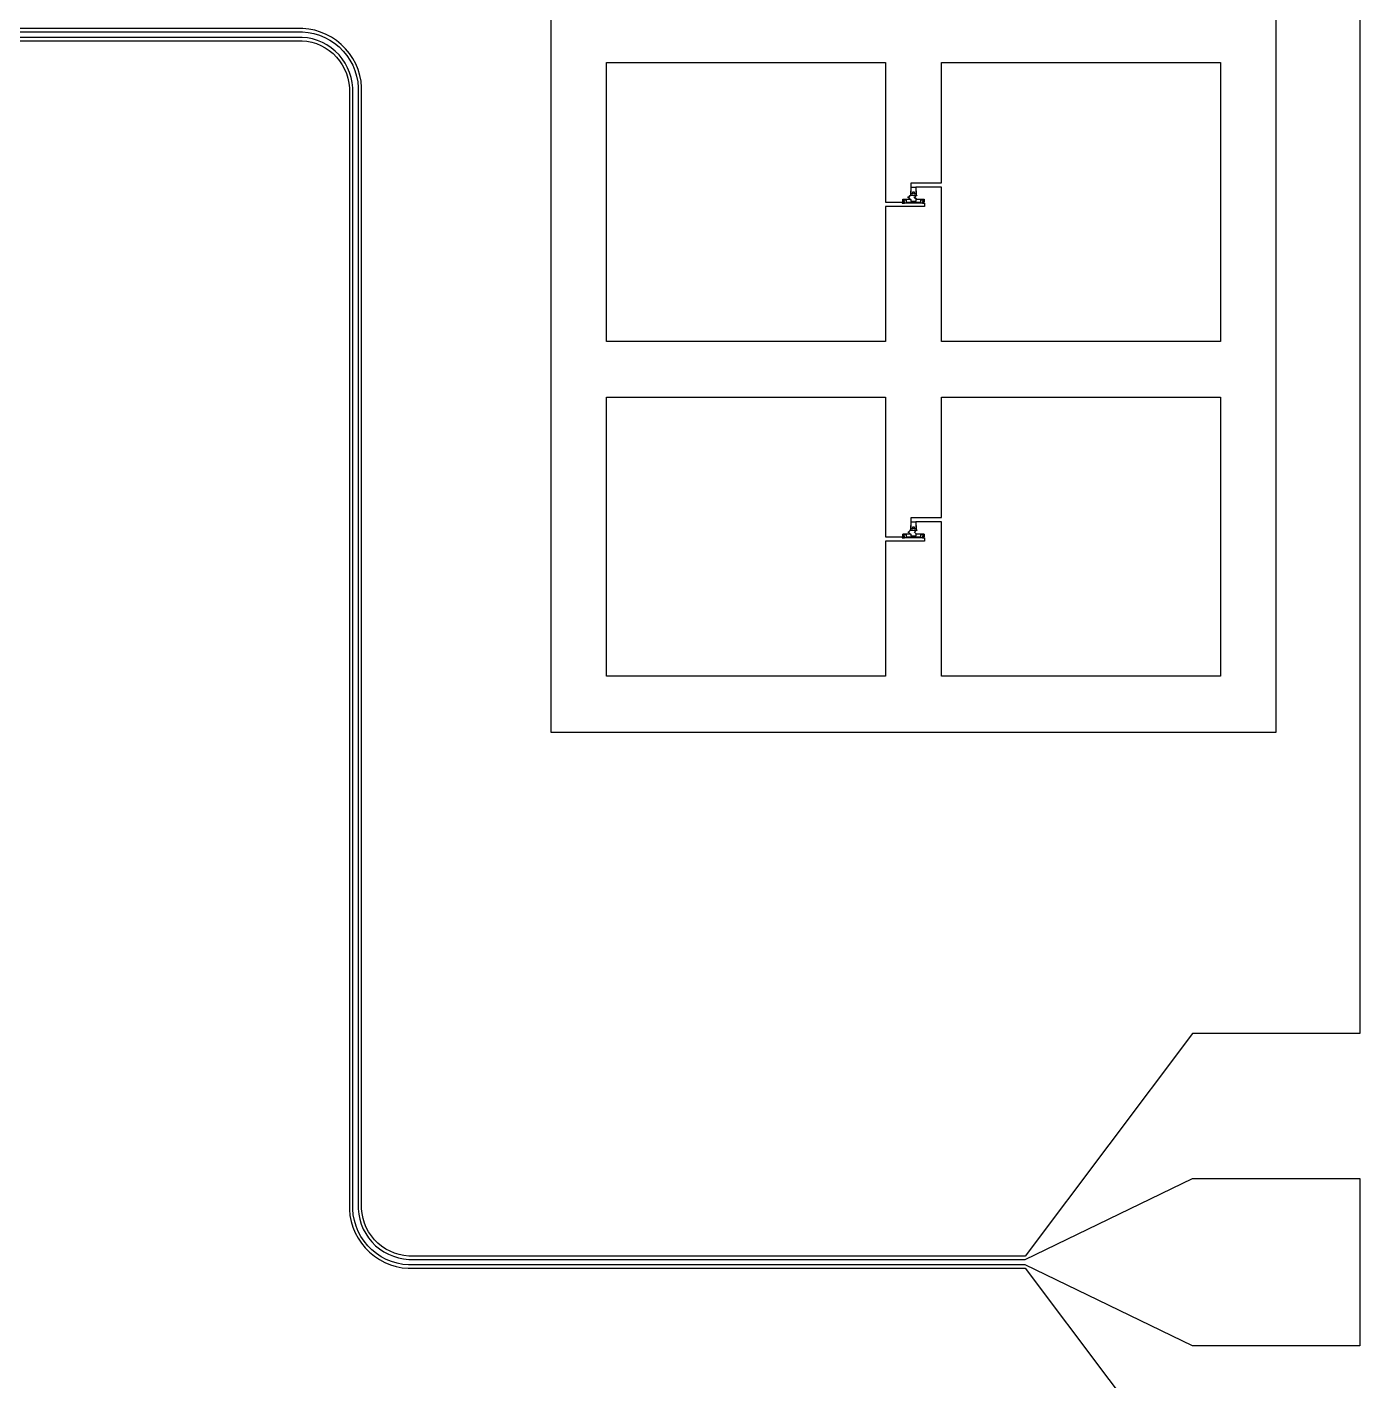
# Model space of a CAD drawing. Extents: x 200 to 9800, y 200 to 9800.
# Drawn here: x 7411 to 9800, y 2587 to 5014 of the extents above; entities that cross this region are included whole.
import ezdxf

# ---------------------------------------------------------------- set-up
doc = ezdxf.new("R2010")
doc.units = 0
doc.layers.add('L136D1', color=1, linetype='CONTINUOUS')
doc.layers.add('L1D0', color=2, linetype='CONTINUOUS')

msp = doc.modelspace()

# ---------------------------------------------------------------- linework, layer by layer
at = {"layer": 'L136D1'}
for points in [[(8983.5, 4698), (8983.5, 4699.5), (8980.975, 4699.5), (8980.927, 4699.505), (8980.878, 4699.514), (8980.831, 4699.529), (8980.786, 4699.547), (8980.743, 4699.571), (8980.702, 4699.598), (8980.664, 4699.629), (8980.629, 4699.664), (8980.598, 4699.702), (8980.571, 4699.743), (8980.547, 4699.786), (8980.529, 4699.831), (8980.514, 4699.878), (8980.505, 4699.927), (8980.5, 4699.975), (8980.5, 4704.525), (8980.505, 4704.573), (8980.514, 4704.622), (8980.529, 4704.669), (8980.547, 4704.714), (8980.571, 4704.757), (8980.598, 4704.798), (8980.629, 4704.836), (8980.664, 4704.871), (8980.702, 4704.902), (8980.743, 4704.929), (8980.786, 4704.953), (8980.831, 4704.971), (8980.878, 4704.986), (8980.927, 4704.995), (8980.975, 4705), (8993.485, 4705), (8990.25, 4708.236), (8989.543, 4707.529), (8989.529, 4707.543), (8990.236, 4708.25), (8989.529, 4708.957), (8989.543, 4708.971), (8990.25, 4708.264), (8993.485, 4711.5), (8993.515, 4711.5), (8990.264, 4708.25), (8993.515, 4705), (8994.025, 4705), (8994.073, 4704.995), (8994.122, 4704.986), (8994.169, 4704.971), (8994.214, 4704.953), (8994.257, 4704.929), (8994.298, 4704.902), (8994.336, 4704.871), (8994.371, 4704.836), (8994.402, 4704.798), (8994.429, 4704.757), (8994.453, 4704.714), (8994.471, 4704.669), (8994.486, 4704.622), (8994.495, 4704.573), (8994.5, 4704.525), (8994.5, 4701.975), (8994.505, 4701.927), (8994.514, 4701.878), (8994.529, 4701.831), (8994.547, 4701.786), (8994.571, 4701.743), (8994.598, 4701.702), (8994.629, 4701.664), (8994.664, 4701.629), (8994.702, 4701.598), (8994.743, 4701.571), (8994.786, 4701.547), (8994.831, 4701.529), (8994.878, 4701.514), (8994.927, 4701.505), (8994.975, 4701.5), (9004.025, 4701.5), (9004.073, 4701.505), (9004.122, 4701.514), (9004.169, 4701.529), (9004.214, 4701.547), (9004.257, 4701.571), (9004.298, 4701.598), (9004.336, 4701.629), (9004.371, 4701.664), (9004.402, 4701.702), (9004.429, 4701.743), (9004.453, 4701.786), (9004.471, 4701.831), (9004.486, 4701.878), (9004.495, 4701.927), (9004.5, 4701.975), (9004.5, 4704.525), (9004.505, 4704.573), (9004.514, 4704.622), (9004.529, 4704.669), (9004.547, 4704.714), (9004.571, 4704.757), (9004.598, 4704.798), (9004.629, 4704.836), (9004.639, 4704.846), (9001.25, 4708.236), (9000.543, 4707.529), (9000.529, 4707.543), (9001.236, 4708.25), (9000.529, 4708.957), (9000.543, 4708.971), (9001.25, 4708.264), (9004.485, 4711.5), (8993.485, 4711.5), (8993.5, 4711.515), (8993.5, 4712.5), (8994.5, 4712.5), (8994.5, 4719.725), (8994.505, 4719.773), (8994.514, 4719.822), (8994.529, 4719.869), (8994.547, 4719.914), (8994.571, 4719.957), (8994.598, 4719.998), (8994.629, 4720.036), (8994.664, 4720.071), (8994.702, 4720.102), (8994.743, 4720.129), (8994.786, 4720.153), (8994.831, 4720.171), (8994.878, 4720.186), (8994.927, 4720.195), (8994.975, 4720.2), (8995.5, 4720.2), (8995.5, 4726.5), (9003.5, 4726.5), (9003.5, 4720.2), (9004.025, 4720.2), (9004.073, 4720.195), (9004.122, 4720.186), (9004.169, 4720.171), (9004.214, 4720.153), (9004.257, 4720.129), (9004.298, 4720.102), (9004.336, 4720.071), (9004.371, 4720.036), (9004.402, 4719.998), (9004.429, 4719.957), (9004.453, 4719.914), (9004.471, 4719.869), (9004.486, 4719.822), (9004.495, 4719.773), (9004.5, 4719.725), (9004.5, 4712.5), (9005.5, 4712.5), (9005.5, 4711.5), (9004.515, 4711.5), (9001.264, 4708.25), (9004.654, 4704.861), (9004.664, 4704.871), (9004.702, 4704.902), (9004.743, 4704.929), (9004.786, 4704.953), (9004.831, 4704.971), (9004.878, 4704.986), (9004.927, 4704.995), (9004.975, 4705), (9018.025, 4705), (9018.073, 4704.995), (9018.122, 4704.986), (9018.169, 4704.971), (9018.214, 4704.953), (9018.257, 4704.929), (9018.298, 4704.902), (9018.336, 4704.871), (9018.371, 4704.836), (9018.402, 4704.798), (9018.429, 4704.757), (9018.453, 4704.714), (9018.471, 4704.669), (9018.486, 4704.622), (9018.495, 4704.573), (9018.5, 4704.525), (9018.5, 4699.975), (9018.495, 4699.927), (9018.486, 4699.878), (9018.471, 4699.831), (9018.453, 4699.786), (9018.429, 4699.743), (9018.402, 4699.702), (9018.371, 4699.664), (9018.336, 4699.629), (9018.298, 4699.598), (9018.257, 4699.571), (9018.214, 4699.547), (9018.169, 4699.529), (9018.122, 4699.514), (9018.073, 4699.505), (9018.025, 4699.5), (9015.5, 4699.5), (9015.5, 4698)], [(8983.5, 4098), (8983.5, 4099.5), (8980.975, 4099.5), (8980.927, 4099.505), (8980.878, 4099.514), (8980.831, 4099.529), (8980.786, 4099.547), (8980.743, 4099.571), (8980.702, 4099.598), (8980.664, 4099.629), (8980.629, 4099.664), (8980.598, 4099.702), (8980.571, 4099.743), (8980.547, 4099.786), (8980.529, 4099.831), (8980.514, 4099.878), (8980.505, 4099.927), (8980.5, 4099.975), (8980.5, 4104.525), (8980.505, 4104.573), (8980.514, 4104.622), (8980.529, 4104.669), (8980.547, 4104.714), (8980.571, 4104.757), (8980.598, 4104.798), (8980.629, 4104.836), (8980.664, 4104.871), (8980.702, 4104.902), (8980.743, 4104.929), (8980.786, 4104.953), (8980.831, 4104.971), (8980.878, 4104.986), (8980.927, 4104.995), (8980.975, 4105), (8993.485, 4105), (8990.25, 4108.236), (8989.543, 4107.529), (8989.529, 4107.543), (8990.236, 4108.25), (8989.529, 4108.957), (8989.543, 4108.971), (8990.25, 4108.264), (8993.485, 4111.5), (8993.515, 4111.5), (8990.264, 4108.25), (8993.515, 4105), (8994.025, 4105), (8994.073, 4104.995), (8994.122, 4104.986), (8994.169, 4104.971), (8994.214, 4104.953), (8994.257, 4104.929), (8994.298, 4104.902), (8994.336, 4104.871), (8994.371, 4104.836), (8994.402, 4104.798), (8994.429, 4104.757), (8994.453, 4104.714), (8994.471, 4104.669), (8994.486, 4104.622), (8994.495, 4104.573), (8994.5, 4104.525), (8994.5, 4101.975), (8994.505, 4101.927), (8994.514, 4101.878), (8994.529, 4101.831), (8994.547, 4101.786), (8994.571, 4101.743), (8994.598, 4101.702), (8994.629, 4101.664), (8994.664, 4101.629), (8994.702, 4101.598), (8994.743, 4101.571), (8994.786, 4101.547), (8994.831, 4101.529), (8994.878, 4101.514), (8994.927, 4101.505), (8994.975, 4101.5), (9004.025, 4101.5), (9004.073, 4101.505), (9004.122, 4101.514), (9004.169, 4101.529), (9004.214, 4101.547), (9004.257, 4101.571), (9004.298, 4101.598), (9004.336, 4101.629), (9004.371, 4101.664), (9004.402, 4101.702), (9004.429, 4101.743), (9004.453, 4101.786), (9004.471, 4101.831), (9004.486, 4101.878), (9004.495, 4101.927), (9004.5, 4101.975), (9004.5, 4104.525), (9004.505, 4104.573), (9004.514, 4104.622), (9004.529, 4104.669), (9004.547, 4104.714), (9004.571, 4104.757), (9004.598, 4104.798), (9004.629, 4104.836), (9004.639, 4104.846), (9001.25, 4108.236), (9000.543, 4107.529), (9000.529, 4107.543), (9001.236, 4108.25), (9000.529, 4108.957), (9000.543, 4108.971), (9001.25, 4108.264), (9004.485, 4111.5), (8993.485, 4111.5), (8993.5, 4111.515), (8993.5, 4112.5), (8994.5, 4112.5), (8994.5, 4119.725), (8994.505, 4119.773), (8994.514, 4119.822), (8994.529, 4119.869), (8994.547, 4119.914), (8994.571, 4119.957), (8994.598, 4119.998), (8994.629, 4120.036), (8994.664, 4120.071), (8994.702, 4120.102), (8994.743, 4120.129), (8994.786, 4120.153), (8994.831, 4120.171), (8994.878, 4120.186), (8994.927, 4120.195), (8994.975, 4120.2), (8995.5, 4120.2), (8995.5, 4126.5), (9003.5, 4126.5), (9003.5, 4120.2), (9004.025, 4120.2), (9004.073, 4120.195), (9004.122, 4120.186), (9004.169, 4120.171), (9004.214, 4120.153), (9004.257, 4120.129), (9004.298, 4120.102), (9004.336, 4120.071), (9004.371, 4120.036), (9004.402, 4119.998), (9004.429, 4119.957), (9004.453, 4119.914), (9004.471, 4119.869), (9004.486, 4119.822), (9004.495, 4119.773), (9004.5, 4119.725), (9004.5, 4112.5), (9005.5, 4112.5), (9005.5, 4111.5), (9004.515, 4111.5), (9001.264, 4108.25), (9004.654, 4104.861), (9004.664, 4104.871), (9004.702, 4104.902), (9004.743, 4104.929), (9004.786, 4104.953), (9004.831, 4104.971), (9004.878, 4104.986), (9004.927, 4104.995), (9004.975, 4105), (9018.025, 4105), (9018.073, 4104.995), (9018.122, 4104.986), (9018.169, 4104.971), (9018.214, 4104.953), (9018.257, 4104.929), (9018.298, 4104.902), (9018.336, 4104.871), (9018.371, 4104.836), (9018.402, 4104.798), (9018.429, 4104.757), (9018.453, 4104.714), (9018.471, 4104.669), (9018.486, 4104.622), (9018.495, 4104.573), (9018.5, 4104.525), (9018.5, 4099.975), (9018.495, 4099.927), (9018.486, 4099.878), (9018.471, 4099.831), (9018.453, 4099.786), (9018.429, 4099.743), (9018.402, 4099.702), (9018.371, 4099.664), (9018.336, 4099.629), (9018.298, 4099.598), (9018.257, 4099.571), (9018.214, 4099.547), (9018.169, 4099.529), (9018.122, 4099.514), (9018.073, 4099.505), (9018.025, 4099.5), (9015.5, 4099.5), (9015.5, 4098)]]:
    msp.add_lwpolyline(points, close=True, dxfattribs=at)
at = {"layer": 'L1D0'}
for points in [[(9799.5, 6790), (9799.5, 3210), (9499.5, 3210), (9199.5, 2811), (8095.128, 2811), (8086.425, 2811.857), (8077.849, 2813.563), (8069.481, 2816.102), (8061.402, 2819.448), (8053.69, 2823.57), (8046.419, 2828.428), (8039.659, 2833.976), (8033.476, 2840.159), (8027.928, 2846.919), (8023.07, 2854.19), (8018.948, 2861.902), (8015.602, 2869.981), (8013.063, 2878.349), (8011.357, 2886.925), (8010.5, 2895.628), (8010.5, 4905.453), (8009.431, 4916.307), (8007.303, 4927.003), (8004.137, 4937.44), (7999.964, 4947.516), (7994.823, 4957.134), (7988.764, 4966.202), (7981.845, 4974.633), (7974.133, 4982.345), (7965.702, 4989.264), (7956.634, 4995.323), (7947.016, 5000.464), (7936.94, 5004.637), (7926.503, 5007.803), (7915.807, 5009.931), (7904.953, 5011), (2095.128, 5011)], [(8349.5, 6250), (8349.5, 3750), (9649.5, 3750), (9649.5, 6250)], [(2094.833, 5005), (7904.658, 5005), (7914.925, 5003.989), (7925.044, 5001.976), (7934.916, 4998.981), (7944.447, 4995.033), (7953.546, 4990.17), (7962.124, 4984.439), (7970.099, 4977.894), (7977.394, 4970.599), (7983.939, 4962.624), (7989.67, 4954.046), (7994.533, 4944.947), (7998.481, 4935.416), (8001.476, 4925.544), (8003.489, 4915.425), (8004.5, 4905.158), (8004.5, 2895.333), (8005.415, 2886.044), (8007.236, 2876.889), (8009.945, 2867.957), (8013.517, 2859.333), (8017.918, 2851.101), (8023.103, 2843.34), (8029.025, 2836.125), (8035.625, 2829.525), (8042.84, 2823.603), (8050.601, 2818.418), (8058.833, 2814.017), (8067.457, 2810.445), (8076.389, 2807.736), (8085.544, 2805.915), (8094.833, 2805), (9199.5, 2805), (9499.5, 2950), (9799.5, 2950), (9799.5, 2650), (9499.5, 2650), (9199.5, 2795), (8094.342, 2795), (8084.075, 2796.011), (8073.956, 2798.024), (8064.084, 2801.019), (8054.553, 2804.967), (8045.454, 2809.83), (8036.876, 2815.561), (8028.901, 2822.106), (8021.606, 2829.401), (8015.061, 2837.376), (8009.33, 2845.954), (8004.467, 2855.053), (8000.519, 2864.584), (7997.524, 2874.456), (7995.511, 2884.575), (7994.5, 2894.842), (7994.5, 4904.667), (7993.585, 4913.956), (7991.764, 4923.111), (7989.055, 4932.043), (7985.483, 4940.667), (7981.082, 4948.899), (7975.897, 4956.66), (7969.975, 4963.875), (7963.375, 4970.475), (7956.16, 4976.397), (7948.399, 4981.582), (7940.167, 4985.983), (7931.543, 4989.555), (7922.611, 4992.264), (7913.456, 4994.085), (7904.167, 4995), (2094.342, 4995)], [(2094.047, 4989), (7903.872, 4989), (7912.575, 4988.143), (7921.151, 4986.437), (7929.519, 4983.898), (7937.598, 4980.552), (7945.31, 4976.43), (7952.581, 4971.572), (7959.341, 4966.024), (7965.524, 4959.841), (7971.072, 4953.081), (7975.93, 4945.81), (7980.052, 4938.098), (7983.398, 4930.019), (7985.937, 4921.651), (7987.643, 4913.075), (7988.5, 4904.372), (7988.5, 2894.547), (7989.569, 2883.693), (7991.697, 2872.997), (7994.863, 2862.56), (7999.036, 2852.484), (8004.177, 2842.866), (8010.236, 2833.798), (8017.155, 2825.367), (8024.867, 2817.655), (8033.298, 2810.736), (8042.366, 2804.677), (8051.984, 2799.536), (8062.06, 2795.363), (8072.497, 2792.197), (8083.193, 2790.069), (8094.047, 2789), (9199.5, 2789), (9499.5, 2390)]]:
    msp.add_lwpolyline(points, dxfattribs=at)
for points in [[(8449.5, 4450), (8449.5, 4950), (8949.5, 4950), (8949.5, 4700), (8979, 4700), (8979, 4698), (8983.5, 4698), (8983.5, 4701), (8981.5, 4701), (8981.5, 4704), (8986.5, 4704), (8986.5, 4700), (9012.5, 4700), (9012.5, 4704), (9017.5, 4704), (9017.5, 4701), (9015.5, 4701), (9015.5, 4698), (9019.5, 4698), (9019.5, 4692), (8949.5, 4692), (8949.5, 4450)], [(9049.5, 4450), (9049.5, 4726.5), (9003.5, 4726.5), (9003.5, 4714.5), (9000.5, 4714.5), (9000.5, 4715.5), (9001.5, 4715.5), (9001.5, 4717.5), (8997.5, 4717.5), (8997.5, 4715.5), (8998.5, 4715.5), (8998.5, 4714.5), (8995.5, 4714.5), (8995.5, 4734.5), (9049.5, 4734.5), (9049.5, 4950), (9549.5, 4950), (9549.5, 4450)], [(8449.5, 3850), (8449.5, 4350), (8949.5, 4350), (8949.5, 4100), (8979, 4100), (8979, 4098), (8983.5, 4098), (8983.5, 4101), (8981.5, 4101), (8981.5, 4104), (8986.5, 4104), (8986.5, 4100), (9012.5, 4100), (9012.5, 4104), (9017.5, 4104), (9017.5, 4101), (9015.5, 4101), (9015.5, 4098), (9019.5, 4098), (9019.5, 4092), (8949.5, 4092), (8949.5, 3850)], [(9049.5, 3850), (9049.5, 4126.5), (9003.5, 4126.5), (9003.5, 4114.5), (9000.5, 4114.5), (9000.5, 4115.5), (9001.5, 4115.5), (9001.5, 4117.5), (8997.5, 4117.5), (8997.5, 4115.5), (8998.5, 4115.5), (8998.5, 4114.5), (8995.5, 4114.5), (8995.5, 4134.5), (9049.5, 4134.5), (9049.5, 4350), (9549.5, 4350), (9549.5, 3850)]]:
    msp.add_lwpolyline(points, close=True, dxfattribs=at)

doc.saveas('drawing.dxf')
